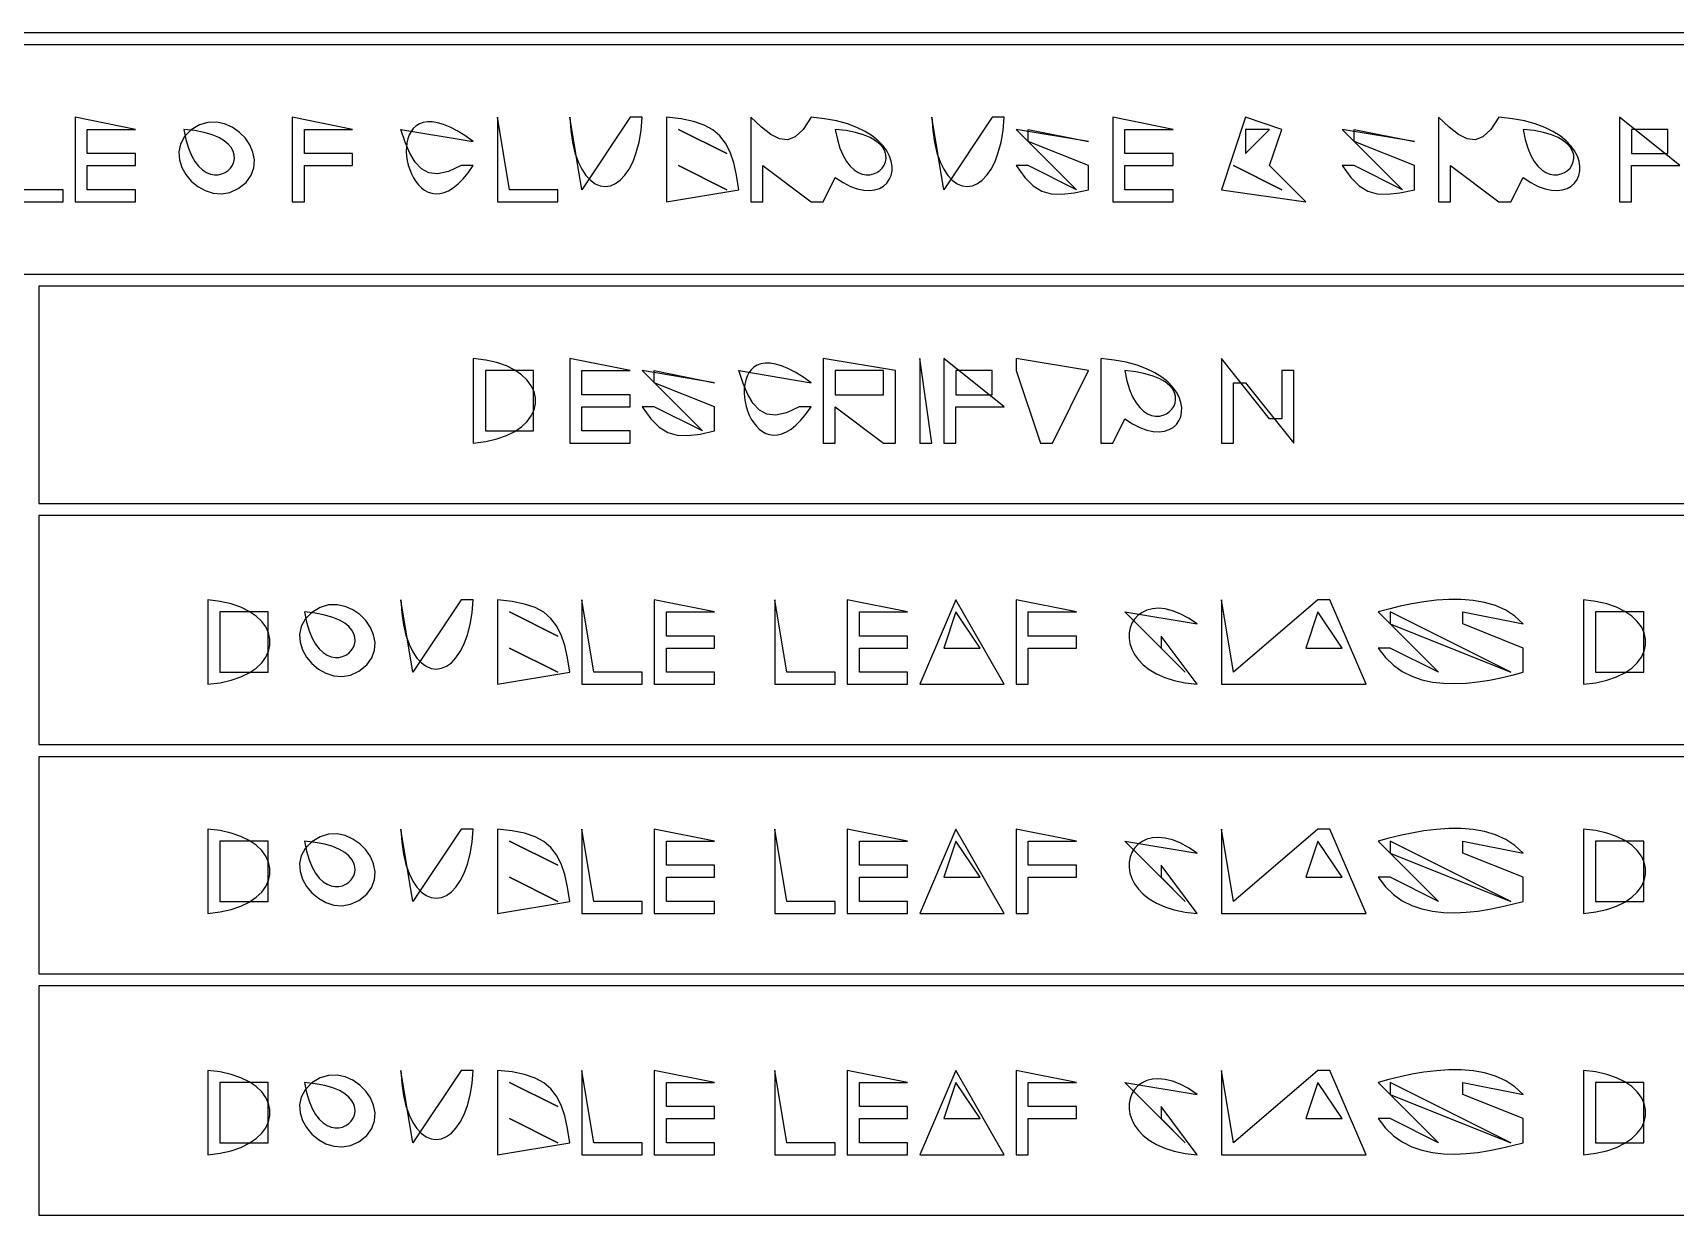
# Model space of a CAD drawing. Extents: x 0 to 2384, y 0 to 1684.
# Drawn here: x 1550.5 to 1686.6, y 1414.5 to 1513 of the extents above; entities that cross this region are included whole.
import ezdxf

# ---------------------------------------------------------------- set-up
doc = ezdxf.new("R2010")
doc.units = 0
doc.layers.add('C7', color=7, linetype='CONTINUOUS')

msp = doc.modelspace()

# ---------------------------------------------------------------- linework, layer by layer
at = {"layer": 'C7'}
for points in [[(1280, 1513), (1280, 1315), (1949, 1315), (1949, 1513), (1280, 1513)], [(1281, 1512), (1281, 1493), (1948, 1493), (1948, 1512), (1281, 1512)], [(1548, 1506), (1548, 1499), (1553, 1499), (1553, 1500), (1549, 1500), (1548, 1506)], [(1554, 1506), (1554, 1499), (1559, 1499), (1559, 1500), (1555, 1500), (1555, 1502), (1559, 1502), (1559, 1503), (1555, 1503), (1555, 1505), (1559, 1505), (1554, 1506)], [(1567.5269, 1500.0855), (1568.1756, 1500.6076), (1568.6016, 1501.1934), (1568.8248, 1501.8203), (1568.8652, 1502.4656), (1568.7429, 1503.1067), (1568.4778, 1503.721), (1568.0899, 1504.2858), (1567.5993, 1504.7786), (1567.026, 1505.1766), (1566.3899, 1505.4572), (1565.7112, 1505.5979), (1565.0097, 1505.5759), (1564.3056, 1505.3687), (1563.6188, 1504.9537)], [(1572, 1506), (1572, 1499), (1573, 1499), (1573, 1502), (1577, 1502), (1577, 1503), (1573, 1503), (1573, 1505), (1577, 1505), (1572, 1506)], [(1587, 1502), (1586, 1502), (1584.9539, 1501.5133), (1584.071, 1501.3215), (1583.3299, 1501.4002), (1582.709, 1501.725), (1582.1869, 1502.2717), (1581.7424, 1503.016), (1581.3538, 1503.9335), (1581, 1505), (1587, 1504), (1586.3082, 1504.4858), (1585.668, 1504.8777), (1585.0781, 1505.1812), (1584.5375, 1505.4016), (1584.0449, 1505.5443), (1583.5992, 1505.6147), (1583.1991, 1505.6182), (1582.8434, 1505.5603), (1582.5311, 1505.4462), (1582.2609, 1505.2815), (1582.0316, 1505.0715), (1581.8421, 1504.8215), (1581.6912, 1504.5371), (1581.5776, 1504.2236), (1581.5003, 1503.8863), (1581.458, 1503.5307), (1581.4495, 1503.1623), (1581.4737, 1502.7863), (1581.5295, 1502.4082), (1581.6155, 1502.0333), (1581.7306, 1501.6672), (1581.8737, 1501.3151), (1582.0435, 1500.9825), (1582.239, 1500.6747), (1582.4588, 1500.3973), (1582.7018, 1500.1554), (1582.9669, 1499.9547), (1583.2529, 1499.8004), (1583.5585, 1499.6979), (1583.8827, 1499.6527), (1584.2241, 1499.6702), (1584.5817, 1499.7557), (1584.9542, 1499.9147), (1585.3406, 1500.1524), (1585.7395, 1500.4745), (1586.1498, 1500.8861), (1586.5703, 1501.3928), (1587, 1502)], [(1589, 1506), (1589, 1499), (1594, 1499), (1594, 1500), (1590, 1500), (1589, 1506)], [(1595, 1506), (1595.0746, 1504.9054), (1595.2179, 1503.9272), (1595.4223, 1503.0653), (1595.6804, 1502.3193), (1595.9847, 1501.6891), (1596.3276, 1501.1746), (1596.7018, 1500.7754), (1597.0997, 1500.4915), (1597.5138, 1500.3226), (1597.9367, 1500.2685), (1598.3608, 1500.3291), (1598.7787, 1500.504), (1599.183, 1500.7933), (1599.566, 1501.1965), (1599.9203, 1501.7136), (1600.2385, 1502.3444), (1600.513, 1503.0886), (1600.7365, 1503.946), (1600.9013, 1504.9166), (1601, 1506), (1600, 1506), (1596, 1500), (1595, 1506)], [(1603, 1506), (1603, 1499), (1609, 1500), (1608.8136, 1501.1924), (1608.5809, 1502.2248), (1608.2847, 1503.1078), (1607.908, 1503.8521), (1607.4337, 1504.4683), (1606.8446, 1504.967), (1606.1238, 1505.3589), (1605.2541, 1505.6546), (1604.2185, 1505.8647), (1603, 1506)], [(1610, 1506), (1610, 1499), (1611, 1499), (1611, 1502), (1615, 1499), (1616, 1499), (1617, 1501), (1617.6435, 1500.5817), (1618.2526, 1500.2731), (1618.8239, 1500.0665), (1619.3539, 1499.9544), (1619.8393, 1499.9292), (1620.2768, 1499.9833), (1620.663, 1500.1092), (1620.9945, 1500.2992), (1621.268, 1500.5458), (1621.48, 1500.8414), (1621.6272, 1501.1784), (1621.7063, 1501.5492), (1621.7139, 1501.9463), (1621.6465, 1502.362), (1621.5009, 1502.7889), (1621.2737, 1503.2192), (1620.9615, 1503.6455), (1620.5609, 1504.0602), (1620.0686, 1504.4556), (1619.4812, 1504.8242), (1618.7954, 1505.1585), (1618.0077, 1505.4507), (1617.1148, 1505.6935), (1616.1133, 1505.8791), (1615, 1506), (1614.3263, 1504.9841), (1613.6792, 1504.3721), (1613.0346, 1504.125), (1612.3685, 1504.2034), (1611.6567, 1504.5682), (1610.8752, 1505.1801), (1610, 1506)], [(1625, 1506), (1625.0746, 1504.9054), (1625.2179, 1503.9272), (1625.4223, 1503.0653), (1625.6804, 1502.3193), (1625.9847, 1501.6891), (1626.3276, 1501.1746), (1626.7018, 1500.7754), (1627.0997, 1500.4915), (1627.5138, 1500.3226), (1627.9367, 1500.2685), (1628.3608, 1500.3291), (1628.7787, 1500.504), (1629.183, 1500.7933), (1629.566, 1501.1965), (1629.9203, 1501.7136), (1630.2385, 1502.3444), (1630.513, 1503.0886), (1630.7365, 1503.946), (1630.9013, 1504.9166), (1631, 1506), (1630, 1506), (1626, 1500), (1625, 1506)], [(1640, 1506), (1640, 1499), (1645, 1499), (1645, 1500), (1641, 1500), (1641, 1502), (1645, 1502), (1645, 1503), (1641, 1503), (1641, 1505), (1645, 1505), (1640, 1506)], [(1651, 1506), (1649, 1500), (1656, 1499), (1653, 1502), (1654, 1505), (1651, 1506)], [(1667, 1506), (1667, 1499), (1668, 1499), (1668, 1502), (1672, 1499), (1673, 1499), (1674, 1501), (1674.6435, 1500.5817), (1675.2526, 1500.2731), (1675.8239, 1500.0665), (1676.3539, 1499.9544), (1676.8394, 1499.9292), (1677.2769, 1499.9833), (1677.663, 1500.1092), (1677.9946, 1500.2992), (1678.268, 1500.5458), (1678.48, 1500.8414), (1678.6273, 1501.1784), (1678.7064, 1501.5492), (1678.7139, 1501.9463), (1678.6466, 1502.362), (1678.501, 1502.7889), (1678.2738, 1503.2192), (1677.9616, 1503.6455), (1677.561, 1504.0602), (1677.0687, 1504.4556), (1676.4813, 1504.8242), (1675.7954, 1505.1585), (1675.0077, 1505.4507), (1674.1148, 1505.6935), (1673.1134, 1505.8791), (1672, 1506), (1671.3263, 1504.9841), (1670.6792, 1504.3721), (1670.0346, 1504.125), (1669.3684, 1504.2034), (1668.6566, 1504.5682), (1667.8752, 1505.1801), (1667, 1506)], [(1682, 1506), (1682, 1499), (1683, 1499), (1683, 1502), (1687, 1502), (1682, 1506)], [(1563.6188, 1504.9537), (1563.0666, 1504.3946), (1562.7335, 1503.7814), (1562.5986, 1503.1373), (1562.6408, 1502.4854), (1562.8391, 1501.8488), (1563.1725, 1501.2507), (1563.62, 1500.7142), (1564.1607, 1500.2625), (1564.7736, 1499.9187), (1565.4376, 1499.7059), (1566.1319, 1499.6474), (1566.8353, 1499.7662), (1567.527, 1500.0856)], [(1563, 1505), (1563.1741, 1504.1591), (1563.3912, 1503.4395), (1563.6447, 1502.8345), (1563.9277, 1502.3372), (1564.2335, 1501.9409), (1564.5552, 1501.6388), (1564.8862, 1501.4239), (1565.2195, 1501.2896), (1565.5486, 1501.2291), (1565.8664, 1501.2355), (1566.1664, 1501.3021), (1566.4417, 1501.422), (1566.6855, 1501.5885), (1566.891, 1501.7947), (1567.0516, 1502.0339), (1567.1603, 1502.2992), (1567.2105, 1502.5839), (1567.1954, 1502.8812), (1567.1081, 1503.1842), (1566.9419, 1503.4862), (1566.69, 1503.7803), (1566.3457, 1504.0599), (1565.9021, 1504.3179), (1565.3525, 1504.5478), (1564.6901, 1504.7426), (1563.9082, 1504.8956), (1563, 1505)], [(1604, 1505), (1608, 1503), (1604, 1505)], [(1617, 1505), (1617.1741, 1504.1591), (1617.3912, 1503.4395), (1617.6447, 1502.8345), (1617.9277, 1502.3372), (1618.2335, 1501.9409), (1618.5552, 1501.6388), (1618.8862, 1501.4239), (1619.2195, 1501.2896), (1619.5486, 1501.2291), (1619.8664, 1501.2355), (1620.1664, 1501.3021), (1620.4417, 1501.422), (1620.6855, 1501.5885), (1620.891, 1501.7947), (1621.0516, 1502.0339), (1621.1603, 1502.2992), (1621.2105, 1502.5839), (1621.1954, 1502.8812), (1621.1081, 1503.1842), (1620.9419, 1503.4862), (1620.69, 1503.7803), (1620.3457, 1504.0599), (1619.9021, 1504.3179), (1619.3525, 1504.5478), (1618.6901, 1504.7426), (1617.9082, 1504.8956), (1617, 1505)], [(1632, 1505), (1637, 1500), (1633, 1502), (1632, 1502), (1632.7171, 1501.0114), (1633.4118, 1500.3119), (1634.1257, 1499.8685), (1634.9, 1499.6485), (1635.7762, 1499.619), (1636.7957, 1499.7471), (1638, 1500), (1638, 1502), (1633, 1504), (1633, 1505), (1638, 1504), (1632, 1505)], [(1651, 1505), (1651, 1503), (1653, 1505), (1651, 1505)], [(1659, 1505), (1664, 1500), (1660, 1502), (1659, 1502), (1659.7171, 1501.0114), (1660.4118, 1500.3119), (1661.1257, 1499.8686), (1661.9, 1499.6486), (1662.7762, 1499.619), (1663.7957, 1499.7471), (1665, 1500), (1665, 1502), (1660, 1504), (1660, 1505), (1665, 1504), (1659, 1505)], [(1674, 1505), (1674.174, 1504.1591), (1674.3912, 1503.4395), (1674.6447, 1502.8345), (1674.9277, 1502.3372), (1675.2335, 1501.9409), (1675.5552, 1501.6388), (1675.8862, 1501.4239), (1676.2195, 1501.2896), (1676.5485, 1501.2291), (1676.8664, 1501.2355), (1677.1664, 1501.3021), (1677.4416, 1501.422), (1677.6854, 1501.5885), (1677.891, 1501.7947), (1678.0515, 1502.0339), (1678.1603, 1502.2992), (1678.2105, 1502.5839), (1678.1953, 1502.8812), (1678.108, 1503.1842), (1677.9418, 1503.4862), (1677.6899, 1503.7803), (1677.3456, 1504.0599), (1676.9021, 1504.3179), (1676.3525, 1504.5478), (1675.6901, 1504.7426), (1674.9082, 1504.8956), (1674, 1505)], [(1683, 1505), (1683, 1503), (1686, 1503), (1686, 1505), (1683, 1505)], [(1604, 1502), (1608, 1500), (1604, 1502)], [(1650, 1502), (1654, 1500), (1650, 1502)], [(1551, 1492), (1551, 1474), (1768, 1474), (1768, 1492), (1551, 1492)], [(1587, 1486), (1587, 1479), (1588.0304, 1479.1279), (1588.9463, 1479.336), (1589.7477, 1479.6148), (1590.4347, 1479.955), (1591.0071, 1480.347), (1591.4651, 1480.7814), (1591.8085, 1481.2488), (1592.0375, 1481.7399), (1592.152, 1482.245), (1592.152, 1482.7549), (1592.0375, 1483.26), (1591.8085, 1483.7511), (1591.4651, 1484.2185), (1591.0071, 1484.6529), (1590.4347, 1485.0449), (1589.7477, 1485.3851), (1588.9463, 1485.6639), (1588.0304, 1485.872), (1587, 1486)], [(1588, 1485), (1588, 1480), (1592, 1480), (1592, 1485), (1588, 1485)], [(1595, 1486), (1595, 1479), (1600, 1479), (1600, 1480), (1596, 1480), (1596, 1482), (1600, 1482), (1600, 1483), (1596, 1483), (1596, 1485), (1600, 1485), (1595, 1486)], [(1601, 1485), (1606, 1480), (1602, 1482), (1601, 1482), (1601.717, 1481.0114), (1602.4118, 1480.3119), (1603.1256, 1479.8686), (1603.8999, 1479.6486), (1604.7761, 1479.619), (1605.7957, 1479.7471), (1607, 1480), (1607, 1482), (1602, 1484), (1602, 1485), (1607, 1484), (1601, 1485)], [(1615, 1482), (1614, 1482), (1612.9539, 1481.5133), (1612.071, 1481.3215), (1611.3298, 1481.4001), (1610.7089, 1481.725), (1610.1869, 1482.2717), (1609.7424, 1483.016), (1609.3538, 1483.9335), (1609, 1485), (1615, 1484), (1614.3082, 1484.4858), (1613.668, 1484.8777), (1613.0782, 1485.1812), (1612.5376, 1485.4015), (1612.045, 1485.5442), (1611.5992, 1485.6147), (1611.1991, 1485.6182), (1610.8435, 1485.5602), (1610.5312, 1485.4462), (1610.261, 1485.2814), (1610.0317, 1485.0714), (1609.8422, 1484.8215), (1609.6912, 1484.537), (1609.5777, 1484.2235), (1609.5003, 1483.8862), (1609.458, 1483.5307), (1609.4496, 1483.1622), (1609.4738, 1482.7862), (1609.5295, 1482.4081), (1609.6155, 1482.0333), (1609.7306, 1481.6671), (1609.8737, 1481.315), (1610.0436, 1480.9824), (1610.239, 1480.6747), (1610.4588, 1480.3972), (1610.7019, 1480.1554), (1610.967, 1479.9546), (1611.2529, 1479.8003), (1611.5585, 1479.6979), (1611.8827, 1479.6527), (1612.2241, 1479.6702), (1612.5817, 1479.7557), (1612.9542, 1479.9146), (1613.3406, 1480.1524), (1613.7395, 1480.4744), (1614.1498, 1480.8861), (1614.5703, 1481.3928), (1615, 1482)], [(1616, 1486), (1616, 1479), (1617, 1479), (1617, 1482), (1621, 1479), (1622, 1479), (1622, 1485), (1616, 1486)], [(1617, 1485), (1617, 1483), (1621, 1483), (1621, 1485), (1617, 1485)], [(1624, 1486), (1624, 1479), (1625, 1479), (1624, 1486)], [(1626, 1486), (1626, 1479), (1627, 1479), (1627, 1482), (1631, 1482), (1626, 1486)], [(1627, 1485), (1627, 1483), (1630, 1483), (1630, 1485), (1627, 1485)], [(1632, 1486), (1632, 1485), (1634, 1479), (1635, 1479), (1638, 1485), (1632, 1486)], [(1639, 1486), (1639, 1479), (1640, 1479), (1641, 1481), (1641.6435, 1480.5817), (1642.2526, 1480.2731), (1642.8239, 1480.0665), (1643.3539, 1479.9544), (1643.8394, 1479.9292), (1644.2769, 1479.9833), (1644.663, 1480.1092), (1644.9946, 1480.2992), (1645.268, 1480.5458), (1645.48, 1480.8414), (1645.6273, 1481.1784), (1645.7064, 1481.5492), (1645.7139, 1481.9463), (1645.6466, 1482.362), (1645.501, 1482.7889), (1645.2738, 1483.2192), (1644.9616, 1483.6455), (1644.561, 1484.0602), (1644.0687, 1484.4556), (1643.4813, 1484.8242), (1642.7954, 1485.1585), (1642.0077, 1485.4507), (1641.1148, 1485.6935), (1640.1134, 1485.8791), (1639, 1486)], [(1641, 1485), (1641.1741, 1484.1591), (1641.3912, 1483.4395), (1641.6447, 1482.8345), (1641.9277, 1482.3372), (1642.2335, 1481.9409), (1642.5552, 1481.6388), (1642.8862, 1481.4239), (1643.2195, 1481.2896), (1643.5486, 1481.2291), (1643.8664, 1481.2355), (1644.1664, 1481.3021), (1644.4417, 1481.422), (1644.6855, 1481.5885), (1644.891, 1481.7947), (1645.0516, 1482.0339), (1645.1603, 1482.2992), (1645.2105, 1482.5839), (1645.1954, 1482.8812), (1645.1081, 1483.1842), (1644.9419, 1483.4862), (1644.69, 1483.7803), (1644.3457, 1484.0599), (1643.9021, 1484.3179), (1643.3525, 1484.5478), (1642.6901, 1484.7426), (1641.9082, 1484.8956), (1641, 1485)], [(1649, 1486), (1649, 1479), (1650, 1479), (1650, 1484), (1651, 1484), (1655, 1479), (1655, 1485), (1654, 1485), (1654, 1481), (1653, 1481), (1649, 1486)], [(1551, 1473), (1551, 1454), (1768, 1454), (1768, 1473), (1551, 1473)], [(1565, 1466), (1565, 1459), (1566.0304, 1459.1279), (1566.9463, 1459.336), (1567.7478, 1459.6149), (1568.4348, 1459.955), (1569.0072, 1460.347), (1569.4652, 1460.7814), (1569.8087, 1461.2489), (1570.0377, 1461.7399), (1570.1522, 1462.245), (1570.1522, 1462.7549), (1570.0377, 1463.26), (1569.8087, 1463.751), (1569.4652, 1464.2185), (1569.0072, 1464.6529), (1568.4348, 1465.0449), (1567.7478, 1465.385), (1566.9463, 1465.6639), (1566.0304, 1465.872), (1565, 1466)], [(1581, 1466), (1581.0746, 1464.9054), (1581.2179, 1463.9273), (1581.4223, 1463.0653), (1581.6804, 1462.3193), (1581.9847, 1461.6892), (1582.3276, 1461.1746), (1582.7018, 1460.7754), (1583.0997, 1460.4915), (1583.5138, 1460.3226), (1583.9367, 1460.2685), (1584.3608, 1460.329), (1584.7787, 1460.504), (1585.183, 1460.7932), (1585.566, 1461.1964), (1585.9203, 1461.7135), (1586.2385, 1462.3443), (1586.513, 1463.0885), (1586.7365, 1463.946), (1586.9013, 1464.9165), (1587, 1466), (1586, 1466), (1582, 1460), (1581, 1466)], [(1589, 1466), (1589, 1459), (1595, 1460), (1594.8136, 1461.1924), (1594.5809, 1462.2248), (1594.2847, 1463.1078), (1593.908, 1463.8521), (1593.4337, 1464.4683), (1592.8446, 1464.967), (1592.1238, 1465.3589), (1591.2541, 1465.6546), (1590.2185, 1465.8647), (1589, 1466)], [(1596, 1466), (1596, 1459), (1601, 1459), (1601, 1460), (1597, 1460), (1596, 1466)], [(1602, 1466), (1602, 1459), (1607, 1459), (1607, 1460), (1603, 1460), (1603, 1462), (1607, 1462), (1607, 1463), (1603, 1463), (1603, 1465), (1607, 1465), (1602, 1466)], [(1612, 1466), (1612, 1459), (1617, 1459), (1617, 1460), (1613, 1460), (1612, 1466)], [(1618, 1466), (1618, 1459), (1623, 1459), (1623, 1460), (1619, 1460), (1619, 1462), (1623, 1462), (1623, 1463), (1619, 1463), (1619, 1465), (1623, 1465), (1618, 1466)], [(1627, 1466), (1624, 1459), (1625, 1459), (1630, 1459), (1631, 1459), (1627, 1466)], [(1632, 1466), (1632, 1459), (1633, 1459), (1633, 1462), (1637, 1462), (1637, 1463), (1633, 1463), (1633, 1465), (1637, 1465), (1632, 1466)], [(1649, 1466), (1649, 1459), (1660, 1459), (1661, 1459), (1658, 1466), (1657, 1466), (1650, 1460), (1649, 1466)], [(1662, 1465), (1667, 1460), (1663, 1462), (1662, 1462), (1662.5949, 1461.2212), (1663.2627, 1460.5796), (1663.9954, 1460.0653), (1664.7847, 1459.6685), (1665.6225, 1459.3794), (1666.5007, 1459.188), (1667.4111, 1459.0847), (1668.3454, 1459.0596), (1669.2957, 1459.1028), (1670.2537, 1459.2045), (1671.2113, 1459.3549), (1672.1603, 1459.5441), (1673.0926, 1459.7624), (1674, 1460), (1674, 1462), (1669, 1464), (1669, 1465), (1674, 1464), (1673.3273, 1464.6381), (1672.5629, 1465.1421), (1671.7204, 1465.523), (1670.8134, 1465.7919), (1669.8557, 1465.9598), (1668.8607, 1466.0379), (1667.8422, 1466.0372), (1666.8138, 1465.9689), (1665.789, 1465.844), (1664.7817, 1465.6735), (1663.8053, 1465.4686), (1662.8735, 1465.2404), (1662, 1465)], [(1679, 1466), (1679, 1459), (1680.0304, 1459.1279), (1680.9463, 1459.336), (1681.7478, 1459.6148), (1682.4347, 1459.955), (1683.0072, 1460.3469), (1683.4651, 1460.7814), (1683.8086, 1461.2488), (1684.0376, 1461.7398), (1684.1521, 1462.245), (1684.1521, 1462.7548), (1684.0376, 1463.26), (1683.8086, 1463.751), (1683.4651, 1464.2185), (1683.0072, 1464.6529), (1682.4347, 1465.0449), (1681.7478, 1465.385), (1680.9463, 1465.6639), (1680.0304, 1465.872), (1679, 1466)], [(1566, 1465), (1566, 1460), (1570, 1460), (1570, 1465), (1566, 1465)], [(1573.6188, 1464.9537), (1573.0665, 1464.3946), (1572.7335, 1463.7814), (1572.5986, 1463.1373), (1572.6407, 1462.4854), (1572.839, 1461.8488), (1573.1725, 1461.2507), (1573.62, 1460.7142), (1574.1607, 1460.2625), (1574.7736, 1459.9187), (1575.4377, 1459.7059), (1576.1319, 1459.6474), (1576.8353, 1459.7662), (1577.527, 1460.0856)], [(1573, 1465), (1573.1741, 1464.1591), (1573.3912, 1463.4395), (1573.6447, 1462.8345), (1573.9277, 1462.3373), (1574.2335, 1461.941), (1574.5552, 1461.6388), (1574.8862, 1461.424), (1575.2195, 1461.2897), (1575.5486, 1461.2292), (1575.8664, 1461.2356), (1576.1664, 1461.3021), (1576.4417, 1461.422), (1576.6855, 1461.5885), (1576.891, 1461.7947), (1577.0516, 1462.0339), (1577.1603, 1462.2993), (1577.2105, 1462.584), (1577.1954, 1462.8812), (1577.1081, 1463.1842), (1576.9419, 1463.4862), (1576.69, 1463.7804), (1576.3457, 1464.0599), (1575.9021, 1464.3179), (1575.3525, 1464.5478), (1574.6901, 1464.7426), (1573.9082, 1464.8956), (1573, 1465)], [(1577.5269, 1460.0855), (1578.1756, 1460.6076), (1578.6016, 1461.1934), (1578.8249, 1461.8203), (1578.8653, 1462.4656), (1578.7429, 1463.1067), (1578.4778, 1463.721), (1578.09, 1464.2858), (1577.5994, 1464.7786), (1577.0261, 1465.1766), (1576.39, 1465.4572), (1575.7112, 1465.5979), (1575.0098, 1465.5759), (1574.3056, 1465.3687), (1573.6188, 1464.9537)], [(1590, 1465), (1594, 1463), (1590, 1465)], [(1627, 1465), (1626, 1462), (1629, 1462), (1627, 1465)], [(1647, 1459), (1644, 1463), (1644, 1462), (1646, 1460), (1641, 1465), (1647, 1464), (1646.2792, 1464.486), (1645.595, 1464.851), (1644.9503, 1465.1032), (1644.3483, 1465.251), (1643.7919, 1465.3027), (1643.2844, 1465.2666), (1642.8287, 1465.1512), (1642.428, 1464.9646), (1642.0852, 1464.7153), (1641.8036, 1464.4116), (1641.5861, 1464.0619), (1641.4358, 1463.6745), (1641.3559, 1463.2576), (1641.3493, 1462.8198), (1641.4192, 1462.3692), (1641.5686, 1461.9143), (1641.8007, 1461.4633), (1642.1184, 1461.0247), (1642.5249, 1460.6068), (1643.0232, 1460.2178), (1643.6164, 1459.8662), (1644.3077, 1459.5603), (1645.0999, 1459.3084), (1645.9963, 1459.1188), (1647, 1459)], [(1657, 1465), (1656, 1462), (1659, 1462), (1657, 1465)], [(1663, 1465), (1663, 1464), (1673, 1460), (1663, 1465)], [(1680, 1465), (1680, 1460), (1684, 1460), (1684, 1465), (1680, 1465)], [(1590, 1462), (1594, 1460), (1590, 1462)], [(1551, 1453), (1551, 1435), (1768, 1435), (1768, 1453), (1551, 1453)], [(1565, 1447), (1565, 1440), (1566.0304, 1440.1279), (1566.9463, 1440.336), (1567.7478, 1440.6149), (1568.4348, 1440.955), (1569.0072, 1441.347), (1569.4652, 1441.7814), (1569.8087, 1442.2489), (1570.0377, 1442.7399), (1570.1522, 1443.245), (1570.1522, 1443.7549), (1570.0377, 1444.26), (1569.8087, 1444.751), (1569.4652, 1445.2185), (1569.0072, 1445.6529), (1568.4348, 1446.0449), (1567.7478, 1446.385), (1566.9463, 1446.6639), (1566.0304, 1446.872), (1565, 1447)], [(1581, 1447), (1581.0746, 1445.9054), (1581.2179, 1444.9272), (1581.4223, 1444.0653), (1581.6804, 1443.3193), (1581.9847, 1442.6891), (1582.3276, 1442.1746), (1582.7018, 1441.7754), (1583.0997, 1441.4915), (1583.5138, 1441.3226), (1583.9367, 1441.2685), (1584.3608, 1441.3291), (1584.7787, 1441.504), (1585.183, 1441.7933), (1585.566, 1442.1965), (1585.9203, 1442.7136), (1586.2385, 1443.3444), (1586.513, 1444.0886), (1586.7365, 1444.946), (1586.9013, 1445.9166), (1587, 1447), (1586, 1447), (1582, 1441), (1581, 1447)], [(1589, 1447), (1589, 1440), (1595, 1441), (1594.8136, 1442.1924), (1594.5809, 1443.2248), (1594.2847, 1444.1079), (1593.908, 1444.8521), (1593.4337, 1445.4683), (1592.8446, 1445.967), (1592.1238, 1446.3589), (1591.2541, 1446.6546), (1590.2185, 1446.8647), (1589, 1447)], [(1596, 1447), (1596, 1440), (1601, 1440), (1601, 1441), (1597, 1441), (1596, 1447)], [(1602, 1447), (1602, 1440), (1607, 1440), (1607, 1441), (1603, 1441), (1603, 1443), (1607, 1443), (1607, 1444), (1603, 1444), (1603, 1446), (1607, 1446), (1602, 1447)], [(1612, 1447), (1612, 1440), (1617, 1440), (1617, 1441), (1613, 1441), (1612, 1447)], [(1618, 1447), (1618, 1440), (1623, 1440), (1623, 1441), (1619, 1441), (1619, 1443), (1623, 1443), (1623, 1444), (1619, 1444), (1619, 1446), (1623, 1446), (1618, 1447)], [(1627, 1447), (1624, 1440), (1625, 1440), (1630, 1440), (1631, 1440), (1627, 1447)], [(1632, 1447), (1632, 1440), (1633, 1440), (1633, 1443), (1637, 1443), (1637, 1444), (1633, 1444), (1633, 1446), (1637, 1446), (1632, 1447)], [(1649, 1447), (1649, 1440), (1660, 1440), (1661, 1440), (1658, 1447), (1657, 1447), (1650, 1441), (1649, 1447)], [(1662, 1446), (1667, 1441), (1663, 1443), (1662, 1443), (1662.5949, 1442.2212), (1663.2627, 1441.5796), (1663.9954, 1441.0653), (1664.7847, 1440.6685), (1665.6225, 1440.3794), (1666.5007, 1440.188), (1667.4111, 1440.0847), (1668.3454, 1440.0596), (1669.2957, 1440.1028), (1670.2537, 1440.2045), (1671.2113, 1440.3549), (1672.1603, 1440.5441), (1673.0926, 1440.7624), (1674, 1441), (1674, 1443), (1669, 1445), (1669, 1446), (1674, 1445), (1673.3272, 1445.6382), (1672.5628, 1446.1422), (1671.7203, 1446.5231), (1670.8133, 1446.7919), (1669.8556, 1446.9599), (1668.8606, 1447.038), (1667.8421, 1447.0373), (1666.8137, 1446.9689), (1665.789, 1446.844), (1664.7816, 1446.6735), (1663.8052, 1446.4686), (1662.8735, 1446.2404), (1662, 1446)], [(1679, 1447), (1679, 1440), (1680.0303, 1440.1279), (1680.9463, 1440.336), (1681.7477, 1440.6148), (1682.4346, 1440.955), (1683.0071, 1441.3469), (1683.465, 1441.7814), (1683.8085, 1442.2488), (1684.0375, 1442.7398), (1684.152, 1443.245), (1684.152, 1443.7548), (1684.0375, 1444.26), (1683.8086, 1444.751), (1683.4651, 1445.2185), (1683.0071, 1445.6529), (1682.4347, 1446.0449), (1681.7477, 1446.385), (1680.9463, 1446.6639), (1680.0304, 1446.872), (1679, 1447)], [(1566, 1446), (1566, 1441), (1570, 1441), (1570, 1446), (1566, 1446)], [(1573.6188, 1445.9537), (1573.0665, 1445.3946), (1572.7335, 1444.7814), (1572.5986, 1444.1372), (1572.6407, 1443.4853), (1572.839, 1442.8487), (1573.1724, 1442.2506), (1573.62, 1441.7141), (1574.1607, 1441.2624), (1574.7736, 1440.9186), (1575.4376, 1440.7059), (1576.1319, 1440.6474), (1576.8353, 1440.7662), (1577.527, 1441.0856)], [(1573, 1446), (1573.174, 1445.1591), (1573.3912, 1444.4395), (1573.6447, 1443.8345), (1573.9277, 1443.3373), (1574.2335, 1442.941), (1574.5552, 1442.6388), (1574.8862, 1442.424), (1575.2195, 1442.2897), (1575.5485, 1442.2292), (1575.8664, 1442.2356), (1576.1664, 1442.3021), (1576.4416, 1442.422), (1576.6854, 1442.5885), (1576.891, 1442.7947), (1577.0515, 1443.0339), (1577.1603, 1443.2993), (1577.2105, 1443.584), (1577.1953, 1443.8812), (1577.108, 1444.1842), (1576.9418, 1444.4862), (1576.6899, 1444.7804), (1576.3456, 1445.0599), (1575.9021, 1445.3179), (1575.3525, 1445.5478), (1574.6901, 1445.7426), (1573.9082, 1445.8956), (1573, 1446)], [(1577.5269, 1441.0855), (1578.1756, 1441.6076), (1578.6016, 1442.1934), (1578.8248, 1442.8203), (1578.8652, 1443.4656), (1578.7429, 1444.1067), (1578.4778, 1444.721), (1578.0899, 1445.2858), (1577.5993, 1445.7786), (1577.026, 1446.1766), (1576.3899, 1446.4572), (1575.7112, 1446.5979), (1575.0097, 1446.5759), (1574.3056, 1446.3687), (1573.6188, 1445.9537)], [(1590, 1446), (1594, 1444), (1590, 1446)], [(1627, 1446), (1626, 1443), (1629, 1443), (1627, 1446)], [(1647, 1440), (1644, 1444), (1644, 1443), (1646, 1441), (1641, 1446), (1647, 1445), (1646.2792, 1445.4861), (1645.595, 1445.8511), (1644.9503, 1446.1033), (1644.3483, 1446.2511), (1643.7919, 1446.3028), (1643.2844, 1446.2667), (1642.8287, 1446.1512), (1642.428, 1445.9647), (1642.0852, 1445.7154), (1641.8036, 1445.4117), (1641.5861, 1445.0619), (1641.4358, 1444.6745), (1641.3559, 1444.2577), (1641.3493, 1443.8198), (1641.4192, 1443.3692), (1641.5686, 1442.9143), (1641.8007, 1442.4634), (1642.1184, 1442.0247), (1642.5249, 1441.6068), (1643.0232, 1441.2178), (1643.6164, 1440.8662), (1644.3077, 1440.5603), (1645.0999, 1440.3084), (1645.9963, 1440.1188), (1647, 1440)], [(1657, 1446), (1656, 1443), (1659, 1443), (1657, 1446)], [(1663, 1446), (1663, 1445), (1673, 1441), (1663, 1446)], [(1680, 1446), (1680, 1441), (1684, 1441), (1684, 1446), (1680, 1446)], [(1590, 1443), (1594, 1441), (1590, 1443)], [(1551, 1434), (1551, 1415), (1768, 1415), (1768, 1434), (1551, 1434)], [(1565, 1427), (1565, 1420), (1566.0304, 1420.1279), (1566.9463, 1420.336), (1567.7478, 1420.6149), (1568.4348, 1420.955), (1569.0072, 1421.347), (1569.4652, 1421.7814), (1569.8087, 1422.2489), (1570.0377, 1422.7399), (1570.1522, 1423.245), (1570.1522, 1423.7549), (1570.0377, 1424.26), (1569.8087, 1424.751), (1569.4652, 1425.2185), (1569.0072, 1425.6529), (1568.4348, 1426.0449), (1567.7478, 1426.385), (1566.9463, 1426.6639), (1566.0304, 1426.872), (1565, 1427)], [(1577.5269, 1421.0855), (1578.1756, 1421.6076), (1578.6016, 1422.1934), (1578.8249, 1422.8203), (1578.8653, 1423.4656), (1578.7429, 1424.1067), (1578.4778, 1424.721), (1578.09, 1425.2858), (1577.5994, 1425.7786), (1577.0261, 1426.1766), (1576.39, 1426.4572), (1575.7112, 1426.5979), (1575.0098, 1426.5759), (1574.3056, 1426.3687), (1573.6188, 1425.9537)], [(1581, 1427), (1581.0746, 1425.9054), (1581.2179, 1424.9272), (1581.4223, 1424.0653), (1581.6804, 1423.3193), (1581.9847, 1422.6891), (1582.3276, 1422.1746), (1582.7018, 1421.7754), (1583.0997, 1421.4915), (1583.5138, 1421.3226), (1583.9367, 1421.2685), (1584.3608, 1421.329), (1584.7787, 1421.504), (1585.183, 1421.7932), (1585.566, 1422.1965), (1585.9203, 1422.7136), (1586.2385, 1423.3443), (1586.513, 1424.0885), (1586.7365, 1424.946), (1586.9013, 1425.9165), (1587, 1427), (1586, 1427), (1582, 1421), (1581, 1427)], [(1589, 1427), (1589, 1420), (1595, 1421), (1594.8136, 1422.1924), (1594.5809, 1423.2248), (1594.2847, 1424.1079), (1593.908, 1424.8521), (1593.4337, 1425.4683), (1592.8446, 1425.967), (1592.1238, 1426.3589), (1591.2541, 1426.6546), (1590.2185, 1426.8647), (1589, 1427)], [(1596, 1427), (1596, 1420), (1601, 1420), (1601, 1421), (1597, 1421), (1596, 1427)], [(1602, 1427), (1602, 1420), (1607, 1420), (1607, 1421), (1603, 1421), (1603, 1423), (1607, 1423), (1607, 1424), (1603, 1424), (1603, 1426), (1607, 1426), (1602, 1427)], [(1612, 1427), (1612, 1420), (1617, 1420), (1617, 1421), (1613, 1421), (1612, 1427)], [(1618, 1427), (1618, 1420), (1623, 1420), (1623, 1421), (1619, 1421), (1619, 1423), (1623, 1423), (1623, 1424), (1619, 1424), (1619, 1426), (1623, 1426), (1618, 1427)], [(1627, 1427), (1624, 1420), (1625, 1420), (1630, 1420), (1631, 1420), (1627, 1427)], [(1632, 1427), (1632, 1420), (1633, 1420), (1633, 1423), (1637, 1423), (1637, 1424), (1633, 1424), (1633, 1426), (1637, 1426), (1632, 1427)], [(1649, 1427), (1649, 1420), (1660, 1420), (1661, 1420), (1658, 1427), (1657, 1427), (1650, 1421), (1649, 1427)], [(1662, 1426), (1667, 1421), (1663, 1423), (1662, 1423), (1662.5949, 1422.2212), (1663.2627, 1421.5796), (1663.9954, 1421.0653), (1664.7847, 1420.6685), (1665.6225, 1420.3794), (1666.5007, 1420.188), (1667.4111, 1420.0847), (1668.3454, 1420.0596), (1669.2957, 1420.1028), (1670.2537, 1420.2045), (1671.2113, 1420.3549), (1672.1603, 1420.5441), (1673.0926, 1420.7624), (1674, 1421), (1674, 1423), (1669, 1425), (1669, 1426), (1674, 1425), (1673.3273, 1425.6381), (1672.5629, 1426.1421), (1671.7204, 1426.523), (1670.8134, 1426.7919), (1669.8557, 1426.9598), (1668.8607, 1427.0379), (1667.8422, 1427.0372), (1666.8138, 1426.9689), (1665.789, 1426.844), (1664.7817, 1426.6735), (1663.8053, 1426.4686), (1662.8735, 1426.2404), (1662, 1426)], [(1679, 1427), (1679, 1420), (1680.0304, 1420.1279), (1680.9463, 1420.336), (1681.7478, 1420.6148), (1682.4347, 1420.955), (1683.0072, 1421.3469), (1683.4651, 1421.7814), (1683.8086, 1422.2488), (1684.0376, 1422.7398), (1684.1521, 1423.245), (1684.1521, 1423.7548), (1684.0376, 1424.26), (1683.8086, 1424.751), (1683.4651, 1425.2185), (1683.0072, 1425.6529), (1682.4347, 1426.0449), (1681.7478, 1426.385), (1680.9463, 1426.6639), (1680.0304, 1426.872), (1679, 1427)], [(1566, 1426), (1566, 1421), (1570, 1421), (1570, 1426), (1566, 1426)], [(1573.6188, 1425.9537), (1573.0665, 1425.3946), (1572.7335, 1424.7814), (1572.5986, 1424.1372), (1572.6407, 1423.4853), (1572.839, 1422.8487), (1573.1725, 1422.2506), (1573.62, 1421.7141), (1574.1607, 1421.2624), (1574.7736, 1420.9186), (1575.4377, 1420.7059), (1576.1319, 1420.6474), (1576.8353, 1420.7662), (1577.527, 1421.0856)], [(1573, 1426), (1573.174, 1425.1591), (1573.3912, 1424.4395), (1573.6447, 1423.8345), (1573.9277, 1423.3372), (1574.2335, 1422.9409), (1574.5552, 1422.6388), (1574.8862, 1422.4239), (1575.2195, 1422.2896), (1575.5485, 1422.2291), (1575.8664, 1422.2355), (1576.1664, 1422.3021), (1576.4416, 1422.422), (1576.6854, 1422.5885), (1576.891, 1422.7947), (1577.0515, 1423.0339), (1577.1603, 1423.2992), (1577.2105, 1423.5839), (1577.1953, 1423.8812), (1577.108, 1424.1842), (1576.9418, 1424.4862), (1576.6899, 1424.7803), (1576.3456, 1425.0599), (1575.9021, 1425.3179), (1575.3525, 1425.5478), (1574.6901, 1425.7426), (1573.9082, 1425.8956), (1573, 1426)], [(1590, 1426), (1594, 1424), (1590, 1426)], [(1627, 1426), (1626, 1423), (1629, 1423), (1627, 1426)], [(1647, 1420), (1644, 1424), (1644, 1423), (1646, 1421), (1641, 1426), (1647, 1425), (1646.2792, 1425.486), (1645.595, 1425.851), (1644.9503, 1426.1032), (1644.3483, 1426.251), (1643.7919, 1426.3027), (1643.2844, 1426.2666), (1642.8287, 1426.1512), (1642.428, 1425.9646), (1642.0852, 1425.7153), (1641.8036, 1425.4116), (1641.5861, 1425.0619), (1641.4358, 1424.6745), (1641.3559, 1424.2576), (1641.3493, 1423.8198), (1641.4192, 1423.3692), (1641.5686, 1422.9143), (1641.8007, 1422.4633), (1642.1184, 1422.0247), (1642.5249, 1421.6068), (1643.0232, 1421.2178), (1643.6164, 1420.8662), (1644.3077, 1420.5603), (1645.0999, 1420.3084), (1645.9963, 1420.1188), (1647, 1420)], [(1657, 1426), (1656, 1423), (1659, 1423), (1657, 1426)], [(1663, 1426), (1663, 1425), (1673, 1421), (1663, 1426)], [(1680, 1426), (1680, 1421), (1684, 1421), (1684, 1426), (1680, 1426)], [(1590, 1423), (1594, 1421), (1590, 1423)]]:
    msp.add_lwpolyline(points, dxfattribs=at)

doc.saveas('drawing.dxf')
